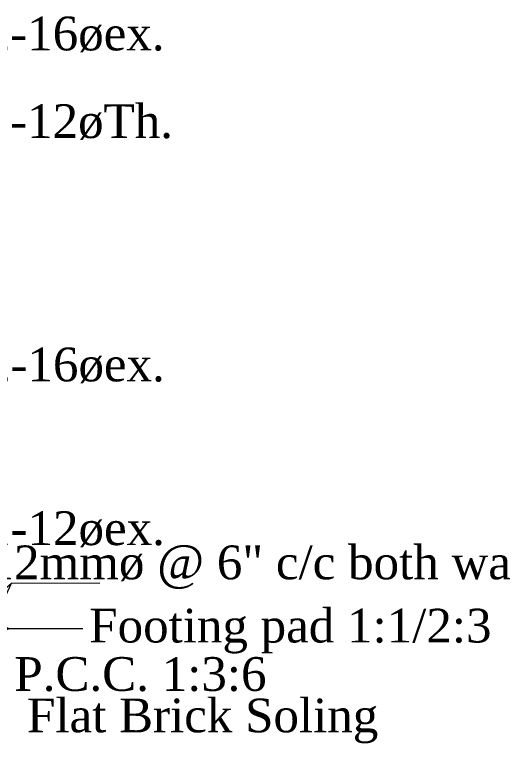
# Model space of a CAD drawing. Header units: inches. Extents: x -12073856 to 12321241, y -1226296 to 1319224.
# Drawn here: x 126629.2 to 126744.8, y 48707.1 to 48879.8 of the extents above; entities that cross this region are included whole.
import ezdxf

# ---------------------------------------------------------------- set-up
doc = ezdxf.new("R2010")
doc.units = ezdxf.units.IN
doc.header["$MEASUREMENT"] = 0
for name, color, linetype, lineweight in [('Hatch', 9, 'Continuous', 9), ('TEXT', 255, 'Continuous', 35), ('WALL', 1, 'Continuous', 30), ('WALL SEC', 2, 'Continuous', 35)]:
    doc.layers.add(name, color=color, linetype=linetype, lineweight=lineweight)
doc.styles.get("Standard").update_dxf_attribs({"font": 'arial.ttf'})
doc.styles.add('TIMES 48', font='times.ttf', dxfattribs={"height": 4})
doc.dimstyles.new('Copy of Standard', dxfattribs={"dimtxt": 12, "dimasz": 4, "dimexe": 0, "dimexo": 6, "dimgap": 3, "dimtad": 1, "dimdec": 0, "dimzin": 0, "dimdsep": 46, "dimlunit": 4, "dimtxsty": 'Standard', "dimblk": 'ARCHTICK', "dimcen": 0.09, "dimdle": 3, "dimclrd": 256, "dimadec": 0, "dimazin": 0, "dimtfac": 1, "dimtdec": 0, "dimtofl": 0, "dimtmove": 0, "dimatfit": 3, "dimfxl": 1, "dimfxlon": 1, "dimtolj": 1, "dimtzin": 0, "dimlwd": -1, "dimarcsym": 0})

# ---------------------------------------------------------------- blocks, each defined once
blk = doc.blocks.new('_ArchTick')
at = {"color": 0, "linetype": 'ByBlock', "const_width": 0.15}
blk.add_lwpolyline([(-0.5, -0.5), (0.5, 0.5)], dxfattribs=at)
blk = doc.blocks.new('UI')
at = {"layer": 'TEXT', "char_height": 8, "attachment_point": 7, "style": 'TIMES 48'}
for s, insert in [('2-12ø Th.+2-16øex.', (138256.18, -37596.5)), ('2-16ø Th.+1-12øTh.', (138256.16, -37617.27)), ('2-12ø Th.+2-16øex.', (138256.24, -37674.93)), ('2-16ø Th.+1-12øex.', (138256.26, -37713.73)), ('12mmø @ 6" c/c both way', (138311.57, -37723.97)), ('Footing pad 1:1/2:3', (138335.42, -37738.96)), ('P.C.C. 1:3:6', (138317.67, -37747.96)), ('Flat Brick Soling', (138320.67, -37760.24))]:
    blk.add_mtext(s, dxfattribs=dict(at, insert=insert))
at = {"layer": 'Hatch', "linetype": 'Continuous'}
for points in [[(138297.66, -37738.9), (138316.96, -37722.27), (138337.95, -37722.22)], [(138309.33, -37738.9), (138316.96, -37722.27), (138337.95, -37722.22)], [(138314.22, -37733.03), (138328.99, -37733.03), (138333.92, -37733.03)]]:
    blk.add_leader(points, dimstyle='Copy of Standard', override={"dimasz": 2, "dimtad": 0}, dxfattribs=at)
blk = doc.blocks.new('ZDF')
at = {"layer": 'WALL SEC', "color": 0}
blk.add_blockref('UI', (-50942.25, 52471.4), dxfattribs=at)
at = {"layer": 'TEXT', "char_height": 8, "attachment_point": 7, "style": 'TIMES 48'}
for s, insert in [('2-12ø Th.+2-16øex.', (87313.93, 14874.89)), ('2-16ø Th.+1-12øTh.', (87313.9, 14854.12)), ('2-12ø Th.+2-16øex.', (87313.99, 14796.46)), ('2-16ø Th.+1-12øex.', (87314, 14757.66)), ('12mmø @ 6" c/c both way', (87369.31, 14747.42)), ('Footing pad 1:1/2:3', (87393.17, 14732.44)), ('P.C.C. 1:3:6', (87375.41, 14723.44)), ('Flat Brick Soling', (87378.41, 14711.16))]:
    blk.add_mtext(s, dxfattribs=dict(at, insert=insert))
at = {"layer": 'Hatch', "linetype": 'Continuous'}
for points in [[(87355.41, 14732.5), (87374.71, 14749.13), (87395.7, 14749.18)], [(87367.08, 14732.5), (87374.71, 14749.13), (87395.7, 14749.18)], [(87371.97, 14738.37), (87386.74, 14738.37), (87391.66, 14738.37)]]:
    blk.add_leader(points, dimstyle='Copy of Standard', override={"dimasz": 2, "dimtad": 0}, dxfattribs=at)

msp = doc.modelspace()

# ---------------------------------------------------------------- block references
at = {"layer": 'WALL', "linetype": 'ByBlock'}
msp.add_blockref('ZDF', (39253.73, 33995.9), dxfattribs=at)

doc.saveas('drawing.dxf')
